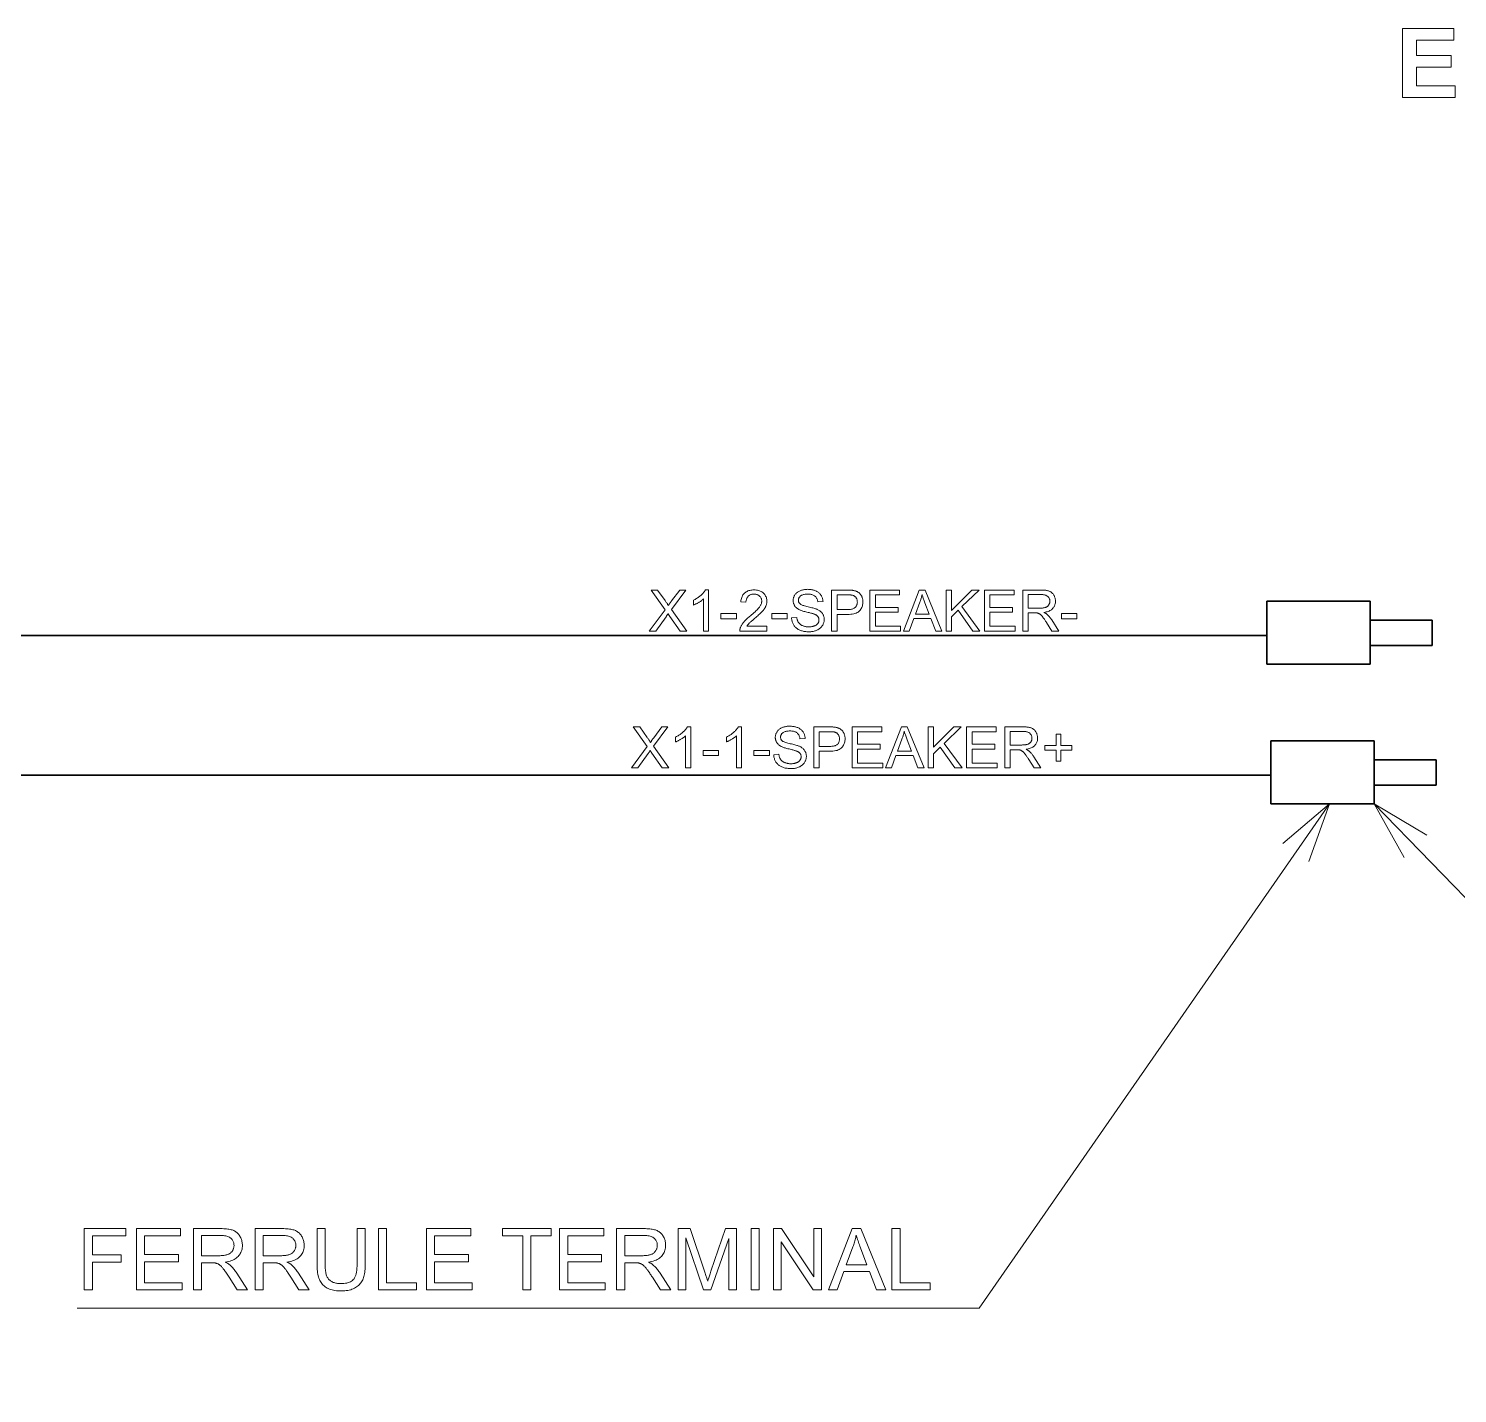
# Model space of a CAD drawing. Extents: x 23 to 417, y 3 to 294.
# Drawn here: x 252.12 to 298.76, y 132.16 to 176.7 of the extents above; entities that cross this region are included whole.
import ezdxf

# ---------------------------------------------------------------- set-up
doc = ezdxf.new("R2010")
doc.units = 0

msp = doc.modelspace()

# ---------------------------------------------------------------- linework, layer by layer
at = {"color": 7, "lineweight": 35, "ltscale": 0.084422}
for p, q in [((292.538, 158.014), (295.914, 158.014)), ((295.914, 155.962), (292.538, 155.962)), ((292.67, 153.455), (296.047, 153.455)), ((296.047, 151.403), (292.67, 151.403))]:
    msp.add_line(p, q, dxfattribs=at)
at = {"color": 7, "lineweight": 35, "ltscale": 0.051309}
for p, q in [((292.538, 158.014), (292.538, 155.962)), ((295.914, 155.962), (295.914, 158.014)), ((292.67, 153.455), (292.67, 151.403)), ((296.047, 151.403), (296.047, 153.455))]:
    msp.add_line(p, q, dxfattribs=at)
at = {"color": 7, "lineweight": 35, "ltscale": 0.050658}
for p, q in [((295.914, 157.401), (297.941, 157.401)), ((297.941, 156.575), (295.914, 156.575)), ((296.047, 152.842), (298.073, 152.842)), ((298.073, 152.016), (296.047, 152.016))]:
    msp.add_line(p, q, dxfattribs=at)
at = {"color": 7, "lineweight": 35, "ltscale": 0.020657}
for p, q in [((295.914, 157.401), (295.914, 156.575)), ((297.941, 156.575), (297.941, 157.401)), ((296.047, 152.842), (296.047, 152.016)), ((298.073, 152.016), (298.073, 152.842))]:
    msp.add_line(p, q, dxfattribs=at)
at = {"color": 7, "lineweight": 35}
for p, q in [((292.538, 156.899), (185.538, 156.899)), ((185.538, 152.34), (292.67, 152.34))]:
    msp.add_line(p, q, dxfattribs=at)
at = {"color": 7, "lineweight": 13}
msp.add_line((296.047, 151.403), (314.687, 132.164), dxfattribs=at)
for points in [[(296.972, 174.452), (296.972, 176.702), (298.641, 176.702), (298.641, 176.321), (297.427, 176.321), (297.427, 175.822), (298.556, 175.822), (298.556, 175.443), (297.427, 175.443), (297.427, 174.831), (298.684, 174.831), (298.684, 174.452)], [(272.381, 157.042), (272.898, 157.739), (272.442, 158.38), (272.652, 158.38), (272.895, 158.037), (272.91, 158.016), (272.924, 157.996), (272.937, 157.977), (272.949, 157.959), (272.96, 157.942), (272.97, 157.926), (272.98, 157.911), (272.988, 157.897), (272.996, 157.884), (273.003, 157.872), (273.012, 157.887), (273.022, 157.902), (273.031, 157.917), (273.041, 157.932), (273.052, 157.947), (273.063, 157.962), (273.074, 157.978), (273.085, 157.993), (273.097, 158.009), (273.109, 158.025), (273.378, 158.38), (273.571, 158.38), (273.101, 157.749), (273.607, 157.042), (273.388, 157.042), (273.051, 157.519), (273.046, 157.527), (273.04, 157.536), (273.034, 157.544), (273.028, 157.553), (273.023, 157.562), (273.017, 157.571), (273.011, 157.58), (273.005, 157.59), (272.999, 157.599), (272.993, 157.609), (272.984, 157.594), (272.976, 157.581), (272.968, 157.569), (272.961, 157.557), (272.955, 157.547), (272.948, 157.537), (272.943, 157.529), (272.938, 157.521), (272.933, 157.514), (272.929, 157.508), (272.593, 157.042)], [(274.315, 157.042), (274.151, 157.042), (274.151, 158.089), (274.139, 158.077), (274.126, 158.066), (274.112, 158.055), (274.098, 158.043), (274.083, 158.032), (274.067, 158.021), (274.05, 158.009), (274.033, 157.998), (274.014, 157.987), (273.996, 157.976), (273.976, 157.964), (273.958, 157.954), (273.94, 157.944), (273.922, 157.935), (273.904, 157.926), (273.887, 157.918), (273.87, 157.91), (273.854, 157.903), (273.838, 157.897), (273.823, 157.891), (273.823, 158.049), (273.85, 158.063), (273.876, 158.076), (273.902, 158.091), (273.927, 158.106), (273.952, 158.121), (273.975, 158.137), (273.999, 158.154), (274.021, 158.171), (274.043, 158.188), (274.064, 158.206), (274.084, 158.225), (274.102, 158.243), (274.12, 158.261), (274.136, 158.279), (274.152, 158.297), (274.166, 158.315), (274.178, 158.333), (274.19, 158.35), (274.2, 158.368), (274.21, 158.385), (274.315, 158.385)], [(276.222, 157.2), (276.222, 157.042), (275.338, 157.042), (275.337, 157.054), (275.338, 157.065), (275.339, 157.077), (275.34, 157.089), (275.342, 157.1), (275.344, 157.111), (275.346, 157.123), (275.349, 157.134), (275.353, 157.145), (275.357, 157.156), (275.364, 157.174), (275.372, 157.192), (275.381, 157.21), (275.39, 157.228), (275.401, 157.246), (275.412, 157.263), (275.424, 157.281), (275.437, 157.299), (275.451, 157.316), (275.465, 157.334), (275.48, 157.352), (275.497, 157.37), (275.516, 157.389), (275.535, 157.408), (275.556, 157.428), (275.578, 157.449), (275.602, 157.47), (275.626, 157.492), (275.652, 157.514), (275.68, 157.536), (275.722, 157.572), (275.761, 157.605), (275.798, 157.637), (275.832, 157.668), (275.863, 157.697), (275.891, 157.724), (275.916, 157.75), (275.938, 157.775), (275.958, 157.798), (275.975, 157.82), (275.989, 157.841), (276.002, 157.861), (276.014, 157.882), (276.024, 157.902), (276.032, 157.922), (276.039, 157.941), (276.044, 157.961), (276.048, 157.98), (276.051, 157.999), (276.051, 158.017), (276.051, 158.037), (276.049, 158.055), (276.045, 158.073), (276.04, 158.091), (276.034, 158.107), (276.026, 158.124), (276.017, 158.139), (276.007, 158.154), (275.995, 158.169), (275.982, 158.182), (275.967, 158.195), (275.952, 158.206), (275.936, 158.216), (275.919, 158.225), (275.901, 158.233), (275.882, 158.239), (275.863, 158.243), (275.843, 158.247), (275.821, 158.249), (275.799, 158.249), (275.776, 158.249), (275.754, 158.246), (275.733, 158.243), (275.712, 158.238), (275.693, 158.232), (275.674, 158.224), (275.657, 158.214), (275.64, 158.204), (275.624, 158.192), (275.61, 158.178), (275.596, 158.163), (275.584, 158.147), (275.573, 158.13), (275.564, 158.112), (275.556, 158.093), (275.549, 158.073), (275.544, 158.052), (275.541, 158.029), (275.538, 158.006), (275.538, 157.981), (275.369, 157.998), (275.373, 158.035), (275.379, 158.07), (275.388, 158.104), (275.398, 158.135), (275.41, 158.165), (275.424, 158.193), (275.44, 158.219), (275.458, 158.243), (275.478, 158.266), (275.499, 158.286), (275.523, 158.305), (275.548, 158.322), (275.574, 158.337), (275.602, 158.35), (275.632, 158.361), (275.663, 158.369), (275.696, 158.376), (275.73, 158.381), (275.766, 158.384), (275.803, 158.385), (275.841, 158.384), (275.877, 158.381), (275.911, 158.376), (275.944, 158.368), (275.976, 158.359), (276.005, 158.347), (276.033, 158.333), (276.06, 158.317), (276.085, 158.299), (276.108, 158.279), (276.129, 158.257), (276.148, 158.234), (276.165, 158.21), (276.18, 158.185), (276.192, 158.159), (276.202, 158.132), (276.21, 158.104), (276.216, 158.075), (276.219, 158.045), (276.22, 158.014), (276.22, 157.998), (276.219, 157.982), (276.217, 157.966), (276.215, 157.95), (276.212, 157.934), (276.208, 157.918), (276.204, 157.903), (276.199, 157.887), (276.194, 157.871), (276.187, 157.856), (276.18, 157.84), (276.172, 157.825), (276.164, 157.809), (276.154, 157.793), (276.144, 157.776), (276.132, 157.76), (276.12, 157.743), (276.107, 157.727), (276.093, 157.71), (276.078, 157.693), (276.062, 157.675), (276.044, 157.656), (276.023, 157.635), (276.001, 157.614), (275.977, 157.591), (275.951, 157.567), (275.922, 157.541), (275.892, 157.514), (275.859, 157.486), (275.825, 157.457), (275.797, 157.433), (275.77, 157.411), (275.746, 157.39), (275.724, 157.371), (275.704, 157.353), (275.686, 157.337), (275.67, 157.322), (275.656, 157.31), (275.645, 157.298), (275.635, 157.289), (275.627, 157.28), (275.619, 157.271), (275.611, 157.262), (275.604, 157.253), (275.597, 157.244), (275.59, 157.235), (275.584, 157.227), (275.577, 157.218), (275.571, 157.209), (275.566, 157.2)], [(277.027, 157.472), (277.194, 157.486), (277.197, 157.467), (277.2, 157.448), (277.204, 157.429), (277.209, 157.412), (277.214, 157.395), (277.22, 157.379), (277.226, 157.363), (277.233, 157.349), (277.241, 157.335), (277.249, 157.322), (277.258, 157.309), (277.269, 157.297), (277.28, 157.285), (277.292, 157.274), (277.305, 157.263), (277.319, 157.253), (277.333, 157.244), (277.349, 157.234), (277.366, 157.226), (277.384, 157.218), (277.402, 157.21), (277.421, 157.203), (277.441, 157.197), (277.461, 157.192), (277.481, 157.188), (277.502, 157.184), (277.523, 157.181), (277.545, 157.179), (277.567, 157.178), (277.589, 157.178), (277.609, 157.178), (277.629, 157.179), (277.648, 157.181), (277.666, 157.183), (277.685, 157.185), (277.702, 157.189), (277.719, 157.193), (277.736, 157.197), (277.752, 157.202), (277.768, 157.208), (277.783, 157.214), (277.798, 157.221), (277.811, 157.228), (277.824, 157.236), (277.836, 157.244), (277.847, 157.252), (277.857, 157.261), (277.867, 157.27), (277.876, 157.28), (277.884, 157.291), (277.891, 157.301), (277.897, 157.312), (277.903, 157.323), (277.908, 157.334), (277.912, 157.345), (277.915, 157.357), (277.918, 157.369), (277.92, 157.381), (277.921, 157.393), (277.921, 157.405), (277.921, 157.418), (277.92, 157.43), (277.918, 157.441), (277.916, 157.453), (277.912, 157.464), (277.908, 157.475), (277.904, 157.485), (277.898, 157.496), (277.892, 157.505), (277.885, 157.515), (277.877, 157.524), (277.868, 157.533), (277.859, 157.542), (277.848, 157.55), (277.837, 157.558), (277.824, 157.566), (277.811, 157.573), (277.796, 157.581), (277.781, 157.587), (277.764, 157.594), (277.752, 157.598), (277.738, 157.603), (277.72, 157.609), (277.701, 157.615), (277.678, 157.621), (277.653, 157.628), (277.625, 157.635), (277.595, 157.642), (277.562, 157.651), (277.526, 157.659), (277.49, 157.668), (277.457, 157.677), (277.426, 157.685), (277.396, 157.694), (277.37, 157.702), (277.345, 157.711), (277.322, 157.719), (277.302, 157.727), (277.284, 157.735), (277.268, 157.743), (277.249, 157.753), (277.232, 157.764), (277.215, 157.775), (277.199, 157.787), (277.184, 157.799), (277.171, 157.812), (277.158, 157.825), (277.146, 157.839), (277.135, 157.853), (277.125, 157.867), (277.116, 157.882), (277.108, 157.898), (277.101, 157.914), (277.095, 157.93), (277.09, 157.946), (277.086, 157.963), (277.082, 157.98), (277.08, 157.998), (277.079, 158.016), (277.078, 158.034), (277.079, 158.054), (277.08, 158.074), (277.083, 158.094), (277.087, 158.113), (277.092, 158.132), (277.099, 158.151), (277.106, 158.169), (277.115, 158.188), (277.125, 158.206), (277.136, 158.223), (277.148, 158.24), (277.161, 158.257), (277.175, 158.272), (277.19, 158.287), (277.206, 158.301), (277.224, 158.314), (277.242, 158.326), (277.262, 158.337), (277.282, 158.347), (277.304, 158.357), (277.326, 158.366), (277.349, 158.373), (277.372, 158.38), (277.396, 158.386), (277.42, 158.391), (277.445, 158.395), (277.47, 158.399), (277.496, 158.401), (277.522, 158.402), (277.549, 158.403), (277.578, 158.402), (277.607, 158.401), (277.635, 158.398), (277.662, 158.395), (277.689, 158.391), (277.715, 158.385), (277.74, 158.379), (277.765, 158.372), (277.788, 158.364), (277.811, 158.355), (277.834, 158.345), (277.855, 158.334), (277.875, 158.322), (277.894, 158.309), (277.912, 158.296), (277.929, 158.281), (277.945, 158.266), (277.96, 158.249), (277.974, 158.232), (277.986, 158.214), (277.998, 158.195), (278.008, 158.175), (278.018, 158.156), (278.026, 158.135), (278.033, 158.114), (278.039, 158.093), (278.044, 158.071), (278.048, 158.049), (278.05, 158.026), (278.052, 158.003), (277.882, 157.99), (277.879, 158.015), (277.874, 158.038), (277.868, 158.061), (277.861, 158.082), (277.852, 158.101), (277.842, 158.12), (277.831, 158.137), (277.819, 158.153), (277.805, 158.168), (277.79, 158.182), (277.773, 158.194), (277.755, 158.205), (277.735, 158.215), (277.714, 158.223), (277.692, 158.23), (277.668, 158.236), (277.642, 158.241), (277.615, 158.244), (277.586, 158.246), (277.556, 158.247), (277.525, 158.246), (277.496, 158.244), (277.468, 158.241), (277.442, 158.237), (277.418, 158.232), (277.395, 158.225), (277.374, 158.218), (277.355, 158.209), (277.338, 158.199), (277.322, 158.188), (277.308, 158.176), (277.296, 158.163), (277.285, 158.15), (277.275, 158.137), (277.267, 158.123), (277.261, 158.108), (277.255, 158.093), (277.252, 158.078), (277.25, 158.062), (277.249, 158.046), (277.249, 158.032), (277.251, 158.018), (277.253, 158.005), (277.257, 157.992), (277.262, 157.98), (277.268, 157.968), (277.274, 157.957), (277.282, 157.947), (277.291, 157.937), (277.301, 157.927), (277.313, 157.918), (277.328, 157.908), (277.346, 157.899), (277.368, 157.89), (277.393, 157.88), (277.421, 157.87), (277.453, 157.861), (277.488, 157.851), (277.526, 157.841), (277.568, 157.832), (277.61, 157.822), (277.649, 157.813), (277.685, 157.804), (277.719, 157.795), (277.75, 157.786), (277.778, 157.778), (277.804, 157.769), (277.826, 157.762), (277.847, 157.754), (277.864, 157.746), (277.887, 157.735), (277.908, 157.724), (277.929, 157.712), (277.948, 157.699), (277.965, 157.685), (277.982, 157.671), (277.998, 157.657), (278.012, 157.642), (278.025, 157.626), (278.036, 157.61), (278.047, 157.593), (278.056, 157.576), (278.065, 157.558), (278.072, 157.54), (278.078, 157.521), (278.083, 157.502), (278.087, 157.482), (278.09, 157.462), (278.092, 157.441), (278.092, 157.42), (278.092, 157.398), (278.09, 157.377), (278.087, 157.357), (278.082, 157.336), (278.077, 157.316), (278.07, 157.296), (278.062, 157.276), (278.053, 157.257), (278.043, 157.237), (278.031, 157.218), (278.018, 157.2), (278.004, 157.182), (277.989, 157.166), (277.974, 157.15), (277.956, 157.134), (277.938, 157.12), (277.919, 157.107), (277.899, 157.094), (277.878, 157.082), (277.855, 157.071), (277.832, 157.062), (277.808, 157.053), (277.784, 157.045), (277.759, 157.038), (277.734, 157.032), (277.707, 157.027), (277.681, 157.024), (277.654, 157.021), (277.626, 157.02), (277.597, 157.019), (277.562, 157.02), (277.527, 157.021), (277.494, 157.024), (277.462, 157.027), (277.431, 157.032), (277.401, 157.038), (277.372, 157.045), (277.345, 157.053), (277.318, 157.062), (277.293, 157.072), (277.269, 157.083), (277.246, 157.095), (277.224, 157.109), (277.203, 157.123), (277.184, 157.138), (277.165, 157.155), (277.147, 157.172), (277.131, 157.191), (277.115, 157.21), (277.1, 157.231), (277.087, 157.253), (277.075, 157.275), (277.065, 157.298), (277.055, 157.321), (277.047, 157.344), (277.041, 157.369), (277.035, 157.394), (277.031, 157.419), (277.028, 157.445)], [(278.334, 157.042), (278.334, 158.38), (278.839, 158.38), (278.865, 158.38), (278.889, 158.379), (278.913, 158.379), (278.935, 158.378), (278.956, 158.377), (278.976, 158.375), (278.994, 158.374), (279.012, 158.372), (279.028, 158.369), (279.042, 158.367), (279.062, 158.363), (279.08, 158.359), (279.099, 158.355), (279.116, 158.349), (279.133, 158.343), (279.149, 158.337), (279.165, 158.33), (279.18, 158.322), (279.194, 158.313), (279.207, 158.305), (279.22, 158.295), (279.233, 158.285), (279.245, 158.274), (279.257, 158.262), (279.268, 158.249), (279.278, 158.236), (279.288, 158.222), (279.297, 158.207), (279.306, 158.192), (279.315, 158.175), (279.322, 158.159), (279.329, 158.142), (279.335, 158.124), (279.341, 158.106), (279.345, 158.088), (279.349, 158.07), (279.352, 158.051), (279.354, 158.032), (279.355, 158.013), (279.355, 157.993), (279.354, 157.959), (279.351, 157.927), (279.346, 157.895), (279.338, 157.865), (279.328, 157.835), (279.316, 157.807), (279.302, 157.78), (279.286, 157.753), (279.267, 157.728), (279.247, 157.704), (279.223, 157.682), (279.196, 157.661), (279.166, 157.644), (279.132, 157.628), (279.094, 157.615), (279.053, 157.605), (279.009, 157.596), (278.961, 157.591), (278.909, 157.587), (278.854, 157.586), (278.511, 157.586), (278.511, 157.042)], [(278.511, 157.744), (278.857, 157.744), (278.89, 157.744), (278.922, 157.746), (278.951, 157.749), (278.978, 157.754), (279.004, 157.76), (279.027, 157.767), (279.048, 157.775), (279.068, 157.785), (279.085, 157.795), (279.101, 157.808), (279.114, 157.821), (279.127, 157.835), (279.137, 157.851), (279.147, 157.867), (279.155, 157.884), (279.161, 157.903), (279.166, 157.923), (279.17, 157.943), (279.172, 157.965), (279.173, 157.987), (279.172, 158.004), (279.171, 158.02), (279.169, 158.036), (279.166, 158.051), (279.162, 158.065), (279.157, 158.079), (279.152, 158.093), (279.146, 158.106), (279.138, 158.119), (279.13, 158.131), (279.122, 158.143), (279.112, 158.153), (279.102, 158.163), (279.092, 158.172), (279.081, 158.181), (279.07, 158.188), (279.058, 158.195), (279.045, 158.201), (279.032, 158.206), (279.018, 158.21), (279.009, 158.212), (278.998, 158.214), (278.985, 158.216), (278.971, 158.218), (278.955, 158.219), (278.938, 158.22), (278.919, 158.221), (278.898, 158.221), (278.877, 158.222), (278.853, 158.222), (278.511, 158.222)], [(279.584, 157.042), (279.584, 158.38), (280.552, 158.38), (280.552, 158.222), (279.761, 158.222), (279.761, 157.812), (280.502, 157.812), (280.502, 157.655), (279.761, 157.655), (279.761, 157.2), (280.583, 157.2), (280.583, 157.042)], [(280.681, 157.042), (281.194, 158.38), (281.385, 158.38), (281.933, 157.042), (281.731, 157.042), (281.575, 157.447), (281.015, 157.447), (280.869, 157.042)], [(281.067, 157.591), (281.52, 157.591), (281.381, 157.962), (281.368, 157.995), (281.356, 158.027), (281.345, 158.058), (281.335, 158.087), (281.325, 158.116), (281.316, 158.143), (281.307, 158.169), (281.299, 158.193), (281.292, 158.217), (281.286, 158.239), (281.28, 158.214), (281.275, 158.188), (281.268, 158.162), (281.262, 158.137), (281.255, 158.111), (281.247, 158.085), (281.24, 158.06), (281.231, 158.035), (281.223, 158.009), (281.214, 157.984)], [(282.067, 157.042), (282.067, 158.38), (282.244, 158.38), (282.244, 157.716), (282.908, 158.38), (283.148, 158.38), (282.587, 157.838), (283.173, 157.042), (282.939, 157.042), (282.463, 157.719), (282.244, 157.505), (282.244, 157.042)], [(283.325, 157.042), (283.325, 158.38), (284.292, 158.38), (284.292, 158.222), (283.502, 158.222), (283.502, 157.812), (284.242, 157.812), (284.242, 157.655), (283.502, 157.655), (283.502, 157.2), (284.323, 157.2), (284.323, 157.042)], [(284.57, 157.042), (284.57, 158.38), (285.164, 158.38), (285.199, 158.379), (285.232, 158.378), (285.263, 158.377), (285.293, 158.374), (285.321, 158.371), (285.347, 158.367), (285.372, 158.362), (285.395, 158.357), (285.416, 158.351), (285.436, 158.344), (285.454, 158.336), (285.471, 158.327), (285.488, 158.317), (285.504, 158.306), (285.519, 158.294), (285.534, 158.281), (285.548, 158.266), (285.561, 158.251), (285.573, 158.234), (285.584, 158.216), (285.595, 158.198), (285.604, 158.179), (285.613, 158.16), (285.62, 158.14), (285.626, 158.12), (285.631, 158.1), (285.635, 158.079), (285.638, 158.058), (285.639, 158.037), (285.64, 158.015), (285.639, 157.987), (285.636, 157.96), (285.632, 157.933), (285.625, 157.908), (285.617, 157.884), (285.607, 157.86), (285.595, 157.837), (285.581, 157.816), (285.565, 157.795), (285.548, 157.775), (285.528, 157.756), (285.507, 157.738), (285.484, 157.723), (285.458, 157.708), (285.431, 157.695), (285.401, 157.683), (285.37, 157.673), (285.336, 157.664), (285.301, 157.657), (285.263, 157.651), (285.277, 157.644), (285.29, 157.637), (285.302, 157.63), (285.314, 157.624), (285.325, 157.617), (285.335, 157.61), (285.345, 157.604), (285.354, 157.597), (285.362, 157.591), (285.37, 157.584), (285.385, 157.569), (285.401, 157.554), (285.416, 157.538), (285.431, 157.521), (285.445, 157.504), (285.46, 157.486), (285.474, 157.467), (285.489, 157.447), (285.503, 157.427), (285.517, 157.406), (285.75, 157.042), (285.527, 157.042), (285.35, 157.32), (285.335, 157.344), (285.32, 157.366), (285.306, 157.387), (285.292, 157.408), (285.279, 157.427), (285.267, 157.444), (285.255, 157.461), (285.243, 157.477), (285.232, 157.491), (285.222, 157.505), (285.212, 157.517), (285.202, 157.529), (285.193, 157.539), (285.184, 157.55), (285.174, 157.559), (285.166, 157.567), (285.157, 157.575), (285.148, 157.582), (285.14, 157.589), (285.132, 157.594), (285.124, 157.599), (285.116, 157.604), (285.108, 157.608), (285.1, 157.612), (285.092, 157.616), (285.084, 157.619), (285.076, 157.622), (285.068, 157.625), (285.06, 157.627), (285.051, 157.63), (285.045, 157.631), (285.038, 157.632), (285.03, 157.633), (285.021, 157.634), (285.012, 157.634), (285.001, 157.635), (284.99, 157.635), (284.979, 157.636), (284.966, 157.636), (284.953, 157.636), (284.747, 157.636), (284.747, 157.042)], [(284.747, 157.789), (285.128, 157.789), (285.152, 157.79), (285.174, 157.79), (285.196, 157.792), (285.217, 157.793), (285.236, 157.796), (285.255, 157.798), (285.272, 157.802), (285.288, 157.805), (285.304, 157.81), (285.318, 157.814), (285.331, 157.82), (285.344, 157.826), (285.356, 157.832), (285.367, 157.839), (285.378, 157.847), (285.388, 157.855), (285.398, 157.864), (285.406, 157.874), (285.414, 157.884), (285.422, 157.895), (285.429, 157.906), (285.435, 157.917), (285.44, 157.929), (285.445, 157.94), (285.449, 157.952), (285.452, 157.964), (285.454, 157.977), (285.456, 157.989), (285.457, 158.002), (285.458, 158.015), (285.457, 158.033), (285.455, 158.051), (285.451, 158.069), (285.447, 158.085), (285.44, 158.101), (285.433, 158.117), (285.424, 158.131), (285.413, 158.145), (285.402, 158.158), (285.389, 158.171), (285.374, 158.182), (285.358, 158.193), (285.34, 158.202), (285.321, 158.21), (285.3, 158.217), (285.277, 158.222), (285.253, 158.226), (285.227, 158.23), (285.2, 158.231), (285.171, 158.232), (284.747, 158.232)], [(274.718, 157.443), (274.718, 157.609), (275.223, 157.609), (275.223, 157.443)], [(276.38, 157.443), (276.38, 157.609), (276.885, 157.609), (276.885, 157.443)], [(285.833, 157.443), (285.833, 157.609), (286.337, 157.609), (286.337, 157.443)], [(276.444, 153.006), (276.611, 153.02), (276.613, 153.001), (276.617, 152.982), (276.621, 152.963), (276.625, 152.946), (276.631, 152.929), (276.636, 152.913), (276.643, 152.897), (276.65, 152.883), (276.658, 152.869), (276.666, 152.856), (276.675, 152.843), (276.685, 152.831), (276.696, 152.819), (276.708, 152.808), (276.721, 152.797), (276.735, 152.787), (276.75, 152.778), (276.766, 152.768), (276.783, 152.76), (276.801, 152.752), (276.819, 152.744), (276.838, 152.737), (276.857, 152.731), (276.877, 152.726), (276.898, 152.722), (276.918, 152.718), (276.94, 152.715), (276.961, 152.713), (276.983, 152.712), (277.006, 152.712), (277.026, 152.712), (277.046, 152.713), (277.065, 152.715), (277.083, 152.717), (277.101, 152.719), (277.119, 152.723), (277.136, 152.727), (277.153, 152.731), (277.169, 152.736), (277.185, 152.742), (277.2, 152.748), (277.214, 152.755), (277.228, 152.762), (277.241, 152.77), (277.253, 152.778), (277.264, 152.786), (277.274, 152.795), (277.284, 152.804), (277.292, 152.814), (277.3, 152.825), (277.308, 152.835), (277.314, 152.846), (277.32, 152.857), (277.325, 152.868), (277.329, 152.879), (277.332, 152.891), (277.335, 152.903), (277.337, 152.915), (277.338, 152.927), (277.338, 152.939), (277.338, 152.952), (277.337, 152.964), (277.335, 152.975), (277.332, 152.987), (277.329, 152.998), (277.325, 153.009), (277.32, 153.019), (277.315, 153.03), (277.309, 153.04), (277.302, 153.049), (277.294, 153.058), (277.285, 153.067), (277.276, 153.076), (277.265, 153.084), (277.253, 153.092), (277.241, 153.1), (277.227, 153.107), (277.213, 153.115), (277.198, 153.121), (277.181, 153.128), (277.169, 153.132), (277.154, 153.137), (277.137, 153.143), (277.117, 153.149), (277.095, 153.155), (277.07, 153.162), (277.042, 153.169), (277.012, 153.177), (276.979, 153.185), (276.943, 153.193), (276.907, 153.202), (276.874, 153.211), (276.842, 153.219), (276.813, 153.228), (276.786, 153.236), (276.762, 153.245), (276.739, 153.253), (276.719, 153.261), (276.701, 153.269), (276.685, 153.277), (276.666, 153.287), (276.648, 153.298), (276.632, 153.309), (276.616, 153.321), (276.601, 153.333), (276.587, 153.346), (276.575, 153.359), (276.563, 153.373), (276.552, 153.387), (276.542, 153.401), (276.533, 153.416), (276.525, 153.432), (276.518, 153.448), (276.512, 153.464), (276.507, 153.48), (276.502, 153.497), (276.499, 153.514), (276.497, 153.532), (276.495, 153.55), (276.495, 153.568), (276.495, 153.588), (276.497, 153.608), (276.5, 153.628), (276.504, 153.647), (276.509, 153.666), (276.516, 153.685), (276.523, 153.703), (276.532, 153.722), (276.541, 153.74), (276.552, 153.757), (276.564, 153.775), (276.578, 153.791), (276.592, 153.806), (276.607, 153.821), (276.623, 153.835), (276.64, 153.848), (276.659, 153.86), (276.678, 153.871), (276.699, 153.881), (276.72, 153.891), (276.743, 153.9), (276.766, 153.907), (276.789, 153.914), (276.813, 153.92), (276.837, 153.925), (276.862, 153.929), (276.887, 153.933), (276.913, 153.935), (276.939, 153.936), (276.966, 153.937), (276.995, 153.936), (277.024, 153.935), (277.052, 153.932), (277.079, 153.929), (277.106, 153.925), (277.132, 153.919), (277.157, 153.913), (277.181, 153.906), (277.205, 153.898), (277.228, 153.889), (277.25, 153.879), (277.272, 153.868), (277.292, 153.856), (277.311, 153.843), (277.329, 153.83), (277.346, 153.815), (277.362, 153.8), (277.376, 153.783), (277.39, 153.766), (277.403, 153.748), (277.415, 153.729), (277.425, 153.71), (277.435, 153.69), (277.443, 153.669), (277.45, 153.648), (277.456, 153.627), (277.461, 153.605), (277.465, 153.583), (277.467, 153.56), (277.469, 153.537), (277.299, 153.524), (277.296, 153.549), (277.291, 153.572), (277.285, 153.595), (277.278, 153.616), (277.269, 153.635), (277.259, 153.654), (277.248, 153.671), (277.235, 153.687), (277.221, 153.702), (277.206, 153.716), (277.19, 153.728), (277.172, 153.739), (277.152, 153.749), (277.131, 153.757), (277.109, 153.764), (277.085, 153.77), (277.059, 153.775), (277.032, 153.778), (277.003, 153.78), (276.973, 153.781), (276.942, 153.78), (276.912, 153.778), (276.885, 153.775), (276.859, 153.771), (276.834, 153.766), (276.812, 153.759), (276.791, 153.752), (276.772, 153.743), (276.755, 153.733), (276.739, 153.722), (276.725, 153.71), (276.713, 153.697), (276.702, 153.684), (276.692, 153.671), (276.684, 153.657), (276.677, 153.642), (276.672, 153.627), (276.669, 153.612), (276.666, 153.596), (276.666, 153.58), (276.666, 153.566), (276.668, 153.552), (276.67, 153.539), (276.674, 153.526), (276.679, 153.514), (276.684, 153.502), (276.691, 153.491), (276.699, 153.481), (276.708, 153.471), (276.718, 153.461), (276.729, 153.452), (276.745, 153.442), (276.763, 153.433), (276.785, 153.424), (276.81, 153.414), (276.838, 153.404), (276.87, 153.395), (276.905, 153.385), (276.943, 153.376), (276.985, 153.366), (277.026, 153.356), (277.065, 153.347), (277.102, 153.338), (277.136, 153.329), (277.167, 153.32), (277.195, 153.312), (277.22, 153.303), (277.243, 153.296), (277.263, 153.288), (277.281, 153.28), (277.303, 153.269), (277.325, 153.258), (277.345, 153.246), (277.364, 153.233), (277.382, 153.219), (277.399, 153.205), (277.414, 153.191), (277.429, 153.176), (277.441, 153.16), (277.453, 153.144), (277.464, 153.127), (277.473, 153.11), (277.482, 153.092), (277.489, 153.074), (277.495, 153.055), (277.5, 153.036), (277.504, 153.016), (277.507, 152.996), (277.508, 152.975), (277.509, 152.954), (277.508, 152.932), (277.506, 152.911), (277.503, 152.891), (277.499, 152.87), (277.494, 152.85), (277.487, 152.83), (277.479, 152.81), (277.47, 152.791), (277.459, 152.771), (277.448, 152.752), (277.435, 152.734), (277.421, 152.716), (277.406, 152.7), (277.39, 152.684), (277.373, 152.668), (277.355, 152.654), (277.336, 152.641), (277.316, 152.628), (277.294, 152.616), (277.272, 152.606), (277.249, 152.596), (277.225, 152.587), (277.201, 152.579), (277.176, 152.572), (277.15, 152.566), (277.124, 152.561), (277.098, 152.558), (277.07, 152.555), (277.043, 152.554), (277.014, 152.553), (276.978, 152.554), (276.944, 152.555), (276.911, 152.558), (276.878, 152.562), (276.847, 152.566), (276.817, 152.572), (276.789, 152.579), (276.761, 152.587), (276.735, 152.596), (276.71, 152.606), (276.686, 152.617), (276.663, 152.629), (276.641, 152.643), (276.62, 152.657), (276.6, 152.672), (276.582, 152.689), (276.564, 152.706), (276.547, 152.725), (276.532, 152.745), (276.517, 152.765), (276.504, 152.787), (276.492, 152.809), (276.481, 152.832), (276.472, 152.855), (276.464, 152.879), (276.457, 152.903), (276.452, 152.928), (276.448, 152.953), (276.445, 152.979)], [(271.797, 152.576), (272.315, 153.273), (271.858, 153.914), (272.069, 153.914), (272.312, 153.571), (272.327, 153.55), (272.341, 153.53), (272.354, 153.511), (272.366, 153.493), (272.377, 153.476), (272.387, 153.46), (272.397, 153.445), (272.405, 153.431), (272.413, 153.418), (272.42, 153.406), (272.429, 153.421), (272.438, 153.436), (272.448, 153.451), (272.458, 153.466), (272.469, 153.481), (272.479, 153.496), (272.49, 153.512), (272.502, 153.527), (272.514, 153.543), (272.526, 153.559), (272.795, 153.914), (272.987, 153.914), (272.517, 153.283), (273.024, 152.576), (272.805, 152.576), (272.468, 153.053), (272.462, 153.061), (272.457, 153.07), (272.451, 153.078), (272.445, 153.087), (272.439, 153.096), (272.434, 153.105), (272.428, 153.114), (272.422, 153.124), (272.416, 153.133), (272.41, 153.143), (272.401, 153.128), (272.393, 153.115), (272.385, 153.103), (272.378, 153.092), (272.371, 153.081), (272.365, 153.071), (272.36, 153.063), (272.355, 153.055), (272.35, 153.048), (272.346, 153.042), (272.01, 152.576)], [(273.732, 152.576), (273.568, 152.576), (273.568, 153.623), (273.556, 153.611), (273.543, 153.6), (273.529, 153.589), (273.515, 153.577), (273.499, 153.566), (273.483, 153.555), (273.467, 153.543), (273.449, 153.532), (273.431, 153.521), (273.412, 153.51), (273.393, 153.498), (273.375, 153.488), (273.356, 153.478), (273.338, 153.469), (273.321, 153.46), (273.304, 153.452), (273.287, 153.444), (273.271, 153.437), (273.255, 153.431), (273.239, 153.425), (273.239, 153.583), (273.267, 153.597), (273.293, 153.61), (273.319, 153.625), (273.344, 153.64), (273.368, 153.655), (273.392, 153.671), (273.415, 153.688), (273.438, 153.705), (273.459, 153.722), (273.48, 153.74), (273.5, 153.759), (273.519, 153.777), (273.537, 153.795), (273.553, 153.813), (273.568, 153.831), (273.582, 153.849), (273.595, 153.867), (273.607, 153.884), (273.617, 153.902), (273.626, 153.919), (273.732, 153.919)], [(275.394, 152.576), (275.23, 152.576), (275.23, 153.623), (275.218, 153.611), (275.205, 153.6), (275.191, 153.589), (275.177, 153.577), (275.161, 153.566), (275.145, 153.555), (275.129, 153.543), (275.111, 153.532), (275.093, 153.521), (275.074, 153.51), (275.055, 153.498), (275.037, 153.488), (275.018, 153.478), (275, 153.469), (274.983, 153.46), (274.966, 153.452), (274.949, 153.444), (274.933, 153.437), (274.917, 153.431), (274.901, 153.425), (274.901, 153.583), (274.929, 153.597), (274.955, 153.61), (274.981, 153.625), (275.006, 153.64), (275.031, 153.655), (275.054, 153.671), (275.077, 153.688), (275.1, 153.705), (275.121, 153.722), (275.142, 153.74), (275.162, 153.759), (275.181, 153.777), (275.199, 153.795), (275.215, 153.813), (275.23, 153.831), (275.244, 153.849), (275.257, 153.867), (275.269, 153.884), (275.279, 153.902), (275.288, 153.919), (275.394, 153.919)], [(277.751, 152.576), (277.751, 153.914), (278.255, 153.914), (278.281, 153.914), (278.306, 153.913), (278.33, 153.913), (278.352, 153.912), (278.373, 153.911), (278.393, 153.909), (278.411, 153.908), (278.428, 153.906), (278.444, 153.904), (278.459, 153.901), (278.478, 153.897), (278.497, 153.893), (278.515, 153.889), (278.533, 153.883), (278.55, 153.877), (278.566, 153.871), (278.581, 153.864), (278.596, 153.856), (278.611, 153.847), (278.624, 153.839), (278.637, 153.829), (278.65, 153.819), (278.662, 153.808), (278.673, 153.796), (278.684, 153.783), (278.695, 153.77), (278.705, 153.756), (278.714, 153.741), (278.723, 153.726), (278.731, 153.709), (278.739, 153.693), (278.746, 153.676), (278.752, 153.658), (278.757, 153.64), (278.762, 153.622), (278.766, 153.604), (278.768, 153.585), (278.77, 153.566), (278.772, 153.547), (278.772, 153.527), (278.771, 153.493), (278.768, 153.461), (278.762, 153.429), (278.755, 153.399), (278.745, 153.369), (278.733, 153.341), (278.719, 153.314), (278.703, 153.287), (278.684, 153.262), (278.663, 153.238), (278.64, 153.216), (278.613, 153.195), (278.583, 153.178), (278.549, 153.162), (278.511, 153.149), (278.47, 153.139), (278.426, 153.13), (278.378, 153.125), (278.326, 153.121), (278.271, 153.12), (277.928, 153.12), (277.928, 152.576)], [(277.928, 153.278), (278.274, 153.278), (278.307, 153.278), (278.338, 153.28), (278.368, 153.283), (278.395, 153.288), (278.42, 153.294), (278.444, 153.301), (278.465, 153.309), (278.485, 153.319), (278.502, 153.329), (278.517, 153.342), (278.531, 153.355), (278.543, 153.369), (278.554, 153.385), (278.564, 153.401), (278.572, 153.418), (278.578, 153.437), (278.583, 153.457), (278.587, 153.477), (278.589, 153.499), (278.59, 153.521), (278.589, 153.538), (278.588, 153.554), (278.586, 153.57), (278.583, 153.585), (278.579, 153.599), (278.574, 153.613), (278.569, 153.627), (278.562, 153.64), (278.555, 153.653), (278.547, 153.665), (278.538, 153.677), (278.529, 153.687), (278.519, 153.697), (278.509, 153.706), (278.498, 153.715), (278.486, 153.722), (278.474, 153.729), (278.462, 153.735), (278.449, 153.74), (278.435, 153.744), (278.426, 153.746), (278.414, 153.748), (278.402, 153.75), (278.387, 153.752), (278.372, 153.753), (278.354, 153.754), (278.336, 153.755), (278.315, 153.755), (278.293, 153.756), (278.27, 153.756), (277.928, 153.756)], [(279.001, 152.576), (279.001, 153.914), (279.969, 153.914), (279.969, 153.756), (279.178, 153.756), (279.178, 153.346), (279.918, 153.346), (279.918, 153.189), (279.178, 153.189), (279.178, 152.734), (280, 152.734), (280, 152.576)], [(280.097, 152.576), (280.611, 153.914), (280.802, 153.914), (281.349, 152.576), (281.148, 152.576), (280.992, 152.981), (280.432, 152.981), (280.285, 152.576)], [(280.483, 153.125), (280.937, 153.125), (280.797, 153.496), (280.785, 153.529), (280.773, 153.561), (280.762, 153.592), (280.751, 153.621), (280.742, 153.65), (280.732, 153.677), (280.724, 153.703), (280.716, 153.727), (280.709, 153.751), (280.702, 153.773), (280.697, 153.748), (280.691, 153.722), (280.685, 153.696), (280.679, 153.671), (280.672, 153.645), (280.664, 153.62), (280.656, 153.594), (280.648, 153.569), (280.639, 153.543), (280.63, 153.518)], [(281.484, 152.576), (281.484, 153.914), (281.661, 153.914), (281.661, 153.25), (282.325, 153.914), (282.565, 153.914), (282.004, 153.372), (282.59, 152.576), (282.356, 152.576), (281.88, 153.253), (281.661, 153.039), (281.661, 152.576)], [(282.741, 152.576), (282.741, 153.914), (283.709, 153.914), (283.709, 153.756), (282.918, 153.756), (282.918, 153.346), (283.659, 153.346), (283.659, 153.189), (282.918, 153.189), (282.918, 152.734), (283.74, 152.734), (283.74, 152.576)], [(283.987, 152.576), (283.987, 153.914), (284.58, 153.914), (284.615, 153.913), (284.649, 153.912), (284.68, 153.911), (284.71, 153.908), (284.738, 153.905), (284.764, 153.901), (284.789, 153.896), (284.812, 153.891), (284.833, 153.885), (284.852, 153.878), (284.871, 153.87), (284.888, 153.861), (284.905, 153.851), (284.921, 153.84), (284.936, 153.828), (284.951, 153.815), (284.964, 153.8), (284.977, 153.785), (284.99, 153.768), (285.001, 153.75), (285.012, 153.732), (285.021, 153.713), (285.03, 153.694), (285.037, 153.674), (285.043, 153.654), (285.048, 153.634), (285.052, 153.613), (285.055, 153.592), (285.056, 153.571), (285.057, 153.549), (285.056, 153.521), (285.053, 153.494), (285.049, 153.467), (285.042, 153.442), (285.034, 153.418), (285.024, 153.394), (285.012, 153.371), (284.998, 153.35), (284.982, 153.329), (284.965, 153.309), (284.945, 153.29), (284.924, 153.273), (284.9, 153.257), (284.875, 153.242), (284.847, 153.229), (284.818, 153.217), (284.786, 153.207), (284.753, 153.198), (284.717, 153.191), (284.68, 153.185), (284.694, 153.178), (284.707, 153.171), (284.719, 153.164), (284.731, 153.158), (284.742, 153.151), (284.752, 153.144), (284.762, 153.138), (284.771, 153.131), (284.779, 153.125), (284.787, 153.118), (284.802, 153.103), (284.817, 153.088), (284.832, 153.072), (284.847, 153.055), (284.862, 153.038), (284.877, 153.02), (284.891, 153.001), (284.906, 152.981), (284.92, 152.961), (284.934, 152.94), (285.166, 152.576), (284.944, 152.576), (284.767, 152.854), (284.751, 152.878), (284.737, 152.9), (284.723, 152.921), (284.709, 152.942), (284.696, 152.961), (284.683, 152.978), (284.671, 152.995), (284.66, 153.011), (284.649, 153.025), (284.639, 153.039), (284.629, 153.051), (284.619, 153.063), (284.61, 153.073), (284.6, 153.084), (284.591, 153.093), (284.582, 153.101), (284.574, 153.109), (284.565, 153.116), (284.557, 153.123), (284.549, 153.128), (284.541, 153.133), (284.533, 153.138), (284.525, 153.142), (284.517, 153.146), (284.509, 153.15), (284.501, 153.153), (284.493, 153.156), (284.485, 153.159), (284.476, 153.161), (284.468, 153.164), (284.462, 153.165), (284.455, 153.166), (284.447, 153.167), (284.438, 153.168), (284.428, 153.168), (284.418, 153.169), (284.407, 153.169), (284.395, 153.17), (284.383, 153.17), (284.37, 153.17), (284.164, 153.17), (284.164, 152.576)], [(284.164, 153.323), (284.545, 153.323), (284.569, 153.324), (284.591, 153.324), (284.613, 153.326), (284.633, 153.327), (284.653, 153.33), (284.671, 153.332), (284.689, 153.336), (284.705, 153.339), (284.72, 153.344), (284.735, 153.348), (284.748, 153.354), (284.761, 153.36), (284.773, 153.366), (284.784, 153.373), (284.795, 153.381), (284.805, 153.389), (284.814, 153.398), (284.823, 153.408), (284.831, 153.418), (284.839, 153.429), (284.845, 153.44), (284.852, 153.451), (284.857, 153.463), (284.861, 153.474), (284.865, 153.486), (284.869, 153.498), (284.871, 153.511), (284.873, 153.523), (284.874, 153.536), (284.874, 153.549), (284.874, 153.567), (284.872, 153.585), (284.868, 153.603), (284.863, 153.619), (284.857, 153.635), (284.849, 153.651), (284.841, 153.665), (284.83, 153.679), (284.818, 153.692), (284.805, 153.705), (284.791, 153.716), (284.775, 153.727), (284.757, 153.736), (284.737, 153.744), (284.717, 153.751), (284.694, 153.756), (284.67, 153.76), (284.644, 153.764), (284.617, 153.765), (284.588, 153.766), (284.164, 153.766)], [(285.658, 152.792), (285.658, 153.159), (285.294, 153.159), (285.294, 153.312), (285.658, 153.312), (285.658, 153.677), (285.813, 153.677), (285.813, 153.312), (286.178, 153.312), (286.178, 153.159), (285.813, 153.159), (285.813, 152.792)], [(274.135, 152.977), (274.135, 153.143), (274.639, 153.143), (274.639, 152.977)], [(275.797, 152.977), (275.797, 153.143), (276.301, 153.143), (276.301, 152.977)], [(253.938, 135.541), (253.938, 137.541), (255.288, 137.541), (255.288, 137.305), (254.203, 137.305), (254.203, 136.685), (255.142, 136.685), (255.142, 136.449), (254.203, 136.449), (254.203, 135.541)], [(255.637, 135.541), (255.637, 137.541), (257.083, 137.541), (257.083, 137.305), (255.901, 137.305), (255.901, 136.692), (257.008, 136.692), (257.008, 136.457), (255.901, 136.457), (255.901, 135.777), (257.129, 135.777), (257.129, 135.541)], [(257.499, 135.541), (257.499, 137.541), (258.386, 137.541), (258.438, 137.54), (258.488, 137.539), (258.535, 137.536), (258.579, 137.532), (258.621, 137.527), (258.66, 137.521), (258.697, 137.514), (258.732, 137.506), (258.763, 137.497), (258.792, 137.487), (258.82, 137.475), (258.846, 137.462), (258.871, 137.447), (258.895, 137.43), (258.917, 137.412), (258.939, 137.392), (258.96, 137.371), (258.979, 137.348), (258.997, 137.323), (259.015, 137.296), (259.03, 137.269), (259.045, 137.241), (259.057, 137.212), (259.068, 137.183), (259.077, 137.153), (259.085, 137.122), (259.09, 137.091), (259.095, 137.06), (259.097, 137.028), (259.098, 136.995), (259.097, 136.953), (259.092, 136.913), (259.086, 136.873), (259.076, 136.835), (259.063, 136.799), (259.048, 136.764), (259.03, 136.73), (259.01, 136.697), (258.986, 136.666), (258.96, 136.636), (258.931, 136.608), (258.899, 136.582), (258.864, 136.558), (258.826, 136.536), (258.785, 136.517), (258.741, 136.499), (258.694, 136.484), (258.644, 136.471), (258.591, 136.46), (258.534, 136.451), (258.555, 136.441), (258.574, 136.43), (258.593, 136.42), (258.61, 136.41), (258.627, 136.4), (258.642, 136.391), (258.657, 136.381), (258.67, 136.371), (258.683, 136.361), (258.694, 136.351), (258.717, 136.329), (258.74, 136.306), (258.763, 136.282), (258.785, 136.257), (258.807, 136.231), (258.829, 136.204), (258.85, 136.176), (258.872, 136.147), (258.893, 136.116), (258.914, 136.085), (259.262, 135.541), (258.929, 135.541), (258.664, 135.957), (258.641, 135.992), (258.619, 136.025), (258.598, 136.057), (258.578, 136.087), (258.558, 136.116), (258.54, 136.142), (258.522, 136.167), (258.505, 136.191), (258.488, 136.212), (258.473, 136.232), (258.458, 136.251), (258.444, 136.268), (258.429, 136.285), (258.416, 136.3), (258.402, 136.314), (258.389, 136.326), (258.376, 136.338), (258.363, 136.348), (258.351, 136.358), (258.339, 136.366), (258.327, 136.373), (258.315, 136.38), (258.303, 136.387), (258.291, 136.393), (258.279, 136.398), (258.267, 136.404), (258.255, 136.408), (258.242, 136.412), (258.23, 136.416), (258.218, 136.419), (258.208, 136.421), (258.198, 136.423), (258.186, 136.424), (258.173, 136.425), (258.159, 136.426), (258.143, 136.427), (258.127, 136.428), (258.109, 136.428), (258.091, 136.429), (258.071, 136.429), (257.764, 136.429), (257.764, 135.541)], [(257.764, 136.658), (258.333, 136.658), (258.368, 136.658), (258.402, 136.66), (258.434, 136.661), (258.465, 136.664), (258.494, 136.667), (258.522, 136.672), (258.548, 136.676), (258.572, 136.682), (258.595, 136.688), (258.616, 136.696), (258.636, 136.703), (258.655, 136.712), (258.673, 136.722), (258.69, 136.733), (258.706, 136.744), (258.721, 136.757), (258.736, 136.77), (258.749, 136.784), (258.761, 136.8), (258.772, 136.816), (258.782, 136.832), (258.791, 136.849), (258.799, 136.866), (258.806, 136.884), (258.812, 136.902), (258.817, 136.92), (258.82, 136.938), (258.823, 136.957), (258.825, 136.976), (258.825, 136.995), (258.824, 137.023), (258.821, 137.05), (258.816, 137.076), (258.809, 137.1), (258.799, 137.124), (258.788, 137.147), (258.775, 137.169), (258.759, 137.19), (258.742, 137.209), (258.722, 137.228), (258.7, 137.246), (258.676, 137.261), (258.65, 137.275), (258.621, 137.287), (258.589, 137.297), (258.555, 137.305), (258.519, 137.311), (258.481, 137.316), (258.44, 137.319), (258.397, 137.32), (257.764, 137.32)], [(259.517, 135.541), (259.517, 137.541), (260.404, 137.541), (260.456, 137.54), (260.505, 137.539), (260.552, 137.536), (260.597, 137.532), (260.639, 137.527), (260.678, 137.521), (260.715, 137.514), (260.749, 137.506), (260.781, 137.497), (260.81, 137.487), (260.837, 137.475), (260.863, 137.462), (260.889, 137.447), (260.912, 137.43), (260.935, 137.412), (260.957, 137.392), (260.977, 137.371), (260.997, 137.348), (261.015, 137.323), (261.032, 137.296), (261.048, 137.269), (261.062, 137.241), (261.075, 137.212), (261.086, 137.183), (261.095, 137.153), (261.102, 137.122), (261.108, 137.091), (261.112, 137.06), (261.115, 137.028), (261.116, 136.995), (261.114, 136.953), (261.11, 136.913), (261.103, 136.873), (261.094, 136.835), (261.081, 136.799), (261.066, 136.764), (261.048, 136.73), (261.027, 136.697), (261.004, 136.666), (260.978, 136.636), (260.949, 136.608), (260.917, 136.582), (260.882, 136.558), (260.844, 136.536), (260.803, 136.517), (260.758, 136.499), (260.711, 136.484), (260.661, 136.471), (260.608, 136.46), (260.552, 136.451), (260.573, 136.441), (260.592, 136.43), (260.611, 136.42), (260.628, 136.41), (260.645, 136.4), (260.66, 136.391), (260.675, 136.381), (260.688, 136.371), (260.7, 136.361), (260.712, 136.351), (260.735, 136.329), (260.758, 136.306), (260.78, 136.282), (260.803, 136.257), (260.825, 136.231), (260.847, 136.204), (260.868, 136.176), (260.889, 136.147), (260.911, 136.116), (260.931, 136.085), (261.279, 135.541), (260.946, 135.541), (260.682, 135.957), (260.659, 135.992), (260.637, 136.025), (260.616, 136.057), (260.596, 136.087), (260.576, 136.116), (260.557, 136.142), (260.54, 136.167), (260.522, 136.191), (260.506, 136.212), (260.491, 136.232), (260.476, 136.251), (260.461, 136.268), (260.447, 136.285), (260.433, 136.3), (260.42, 136.314), (260.406, 136.326), (260.393, 136.338), (260.381, 136.348), (260.368, 136.358), (260.356, 136.366), (260.345, 136.373), (260.333, 136.38), (260.321, 136.387), (260.309, 136.393), (260.297, 136.398), (260.284, 136.404), (260.272, 136.408), (260.26, 136.412), (260.248, 136.416), (260.236, 136.419), (260.226, 136.421), (260.215, 136.423), (260.204, 136.424), (260.191, 136.425), (260.176, 136.426), (260.161, 136.427), (260.145, 136.428), (260.127, 136.428), (260.108, 136.429), (260.088, 136.429), (259.781, 136.429), (259.781, 135.541)], [(259.781, 136.658), (260.35, 136.658), (260.386, 136.658), (260.42, 136.66), (260.452, 136.661), (260.483, 136.664), (260.512, 136.667), (260.54, 136.672), (260.566, 136.676), (260.59, 136.682), (260.613, 136.688), (260.634, 136.696), (260.654, 136.703), (260.673, 136.712), (260.691, 136.722), (260.708, 136.733), (260.724, 136.744), (260.739, 136.757), (260.753, 136.77), (260.766, 136.784), (260.778, 136.8), (260.79, 136.816), (260.8, 136.832), (260.809, 136.849), (260.817, 136.866), (260.824, 136.884), (260.829, 136.902), (260.834, 136.92), (260.838, 136.938), (260.841, 136.957), (260.842, 136.976), (260.843, 136.995), (260.842, 137.023), (260.839, 137.05), (260.834, 137.076), (260.826, 137.1), (260.817, 137.124), (260.806, 137.147), (260.792, 137.169), (260.777, 137.19), (260.759, 137.209), (260.74, 137.228), (260.718, 137.246), (260.694, 137.261), (260.667, 137.275), (260.638, 137.287), (260.607, 137.297), (260.573, 137.305), (260.537, 137.311), (260.499, 137.316), (260.458, 137.319), (260.414, 137.32), (259.781, 137.32)], [(262.843, 137.541), (263.107, 137.541), (263.107, 136.385), (263.107, 136.326), (263.105, 136.27), (263.101, 136.215), (263.097, 136.164), (263.09, 136.115), (263.083, 136.068), (263.074, 136.024), (263.064, 135.982), (263.052, 135.943), (263.039, 135.906), (263.025, 135.871), (263.008, 135.838), (262.988, 135.806), (262.967, 135.775), (262.944, 135.745), (262.918, 135.717), (262.89, 135.69), (262.86, 135.665), (262.828, 135.641), (262.793, 135.618), (262.756, 135.597), (262.717, 135.578), (262.676, 135.561), (262.633, 135.547), (262.587, 135.534), (262.539, 135.524), (262.489, 135.517), (262.437, 135.511), (262.382, 135.508), (262.326, 135.507), (262.271, 135.508), (262.217, 135.51), (262.166, 135.515), (262.117, 135.522), (262.07, 135.531), (262.025, 135.541), (261.982, 135.554), (261.942, 135.569), (261.903, 135.585), (261.866, 135.603), (261.831, 135.624), (261.799, 135.646), (261.768, 135.669), (261.739, 135.695), (261.713, 135.722), (261.688, 135.751), (261.666, 135.781), (261.646, 135.814), (261.627, 135.848), (261.611, 135.884), (261.596, 135.922), (261.583, 135.963), (261.572, 136.006), (261.562, 136.052), (261.554, 136.101), (261.547, 136.152), (261.541, 136.207), (261.538, 136.263), (261.535, 136.323), (261.534, 136.385), (261.534, 137.541), (261.799, 137.541), (261.799, 136.387), (261.8, 136.336), (261.801, 136.288), (261.803, 136.243), (261.807, 136.2), (261.811, 136.16), (261.817, 136.123), (261.823, 136.089), (261.83, 136.057), (261.838, 136.029), (261.848, 136.002), (261.858, 135.978), (261.87, 135.955), (261.883, 135.934), (261.897, 135.913), (261.913, 135.893), (261.931, 135.875), (261.949, 135.857), (261.97, 135.841), (261.991, 135.826), (262.014, 135.812), (262.038, 135.799), (262.063, 135.788), (262.09, 135.778), (262.117, 135.769), (262.145, 135.762), (262.175, 135.756), (262.205, 135.751), (262.236, 135.748), (262.269, 135.746), (262.303, 135.745), (262.359, 135.747), (262.413, 135.751), (262.463, 135.757), (262.509, 135.766), (262.553, 135.778), (262.592, 135.793), (262.629, 135.81), (262.662, 135.83), (262.692, 135.853), (262.719, 135.878), (262.742, 135.907), (262.763, 135.94), (262.782, 135.979), (262.798, 136.023), (262.812, 136.071), (262.823, 136.124), (262.832, 136.183), (262.838, 136.246), (262.842, 136.314), (262.843, 136.387)], [(263.537, 135.541), (263.537, 137.541), (263.802, 137.541), (263.802, 135.777), (264.787, 135.777), (264.787, 135.541)], [(265.107, 135.541), (265.107, 137.541), (266.554, 137.541), (266.554, 137.305), (265.372, 137.305), (265.372, 136.692), (266.479, 136.692), (266.479, 136.457), (265.372, 136.457), (265.372, 135.777), (266.6, 135.777), (266.6, 135.541)], [(268.251, 135.541), (268.251, 137.305), (267.592, 137.305), (267.592, 137.541), (269.177, 137.541), (269.177, 137.305), (268.515, 137.305), (268.515, 135.541)], [(269.454, 135.541), (269.454, 137.541), (270.9, 137.541), (270.9, 137.305), (269.719, 137.305), (269.719, 136.692), (270.825, 136.692), (270.825, 136.457), (269.719, 136.457), (269.719, 135.777), (270.946, 135.777), (270.946, 135.541)], [(271.316, 135.541), (271.316, 137.541), (272.203, 137.541), (272.255, 137.54), (272.305, 137.539), (272.352, 137.536), (272.396, 137.532), (272.438, 137.527), (272.478, 137.521), (272.514, 137.514), (272.549, 137.506), (272.58, 137.497), (272.609, 137.487), (272.637, 137.475), (272.663, 137.462), (272.688, 137.447), (272.712, 137.43), (272.735, 137.412), (272.756, 137.392), (272.777, 137.371), (272.796, 137.348), (272.815, 137.323), (272.832, 137.296), (272.848, 137.269), (272.862, 137.241), (272.874, 137.212), (272.885, 137.183), (272.894, 137.153), (272.902, 137.122), (272.908, 137.091), (272.912, 137.06), (272.914, 137.028), (272.915, 136.995), (272.914, 136.953), (272.91, 136.913), (272.903, 136.873), (272.893, 136.835), (272.881, 136.799), (272.865, 136.764), (272.848, 136.73), (272.827, 136.697), (272.803, 136.666), (272.777, 136.636), (272.748, 136.608), (272.716, 136.582), (272.681, 136.558), (272.643, 136.536), (272.602, 136.517), (272.558, 136.499), (272.511, 136.484), (272.461, 136.471), (272.408, 136.46), (272.352, 136.451), (272.372, 136.441), (272.392, 136.43), (272.41, 136.42), (272.428, 136.41), (272.444, 136.4), (272.46, 136.391), (272.474, 136.381), (272.487, 136.371), (272.5, 136.361), (272.511, 136.351), (272.534, 136.329), (272.557, 136.306), (272.58, 136.282), (272.602, 136.257), (272.624, 136.231), (272.646, 136.204), (272.668, 136.176), (272.689, 136.147), (272.71, 136.116), (272.731, 136.085), (273.079, 135.541), (272.746, 135.541), (272.481, 135.957), (272.458, 135.992), (272.437, 136.025), (272.415, 136.057), (272.395, 136.087), (272.376, 136.116), (272.357, 136.142), (272.339, 136.167), (272.322, 136.191), (272.306, 136.212), (272.29, 136.232), (272.275, 136.251), (272.261, 136.268), (272.247, 136.285), (272.233, 136.3), (272.219, 136.314), (272.206, 136.326), (272.193, 136.338), (272.18, 136.348), (272.168, 136.358), (272.156, 136.366), (272.144, 136.373), (272.132, 136.38), (272.12, 136.387), (272.108, 136.393), (272.096, 136.398), (272.084, 136.404), (272.072, 136.408), (272.06, 136.412), (272.047, 136.416), (272.035, 136.419), (272.026, 136.421), (272.015, 136.423), (272.003, 136.424), (271.99, 136.425), (271.976, 136.426), (271.961, 136.427), (271.944, 136.428), (271.926, 136.428), (271.908, 136.429), (271.888, 136.429), (271.581, 136.429), (271.581, 135.541)], [(271.581, 136.658), (272.15, 136.658), (272.185, 136.658), (272.219, 136.66), (272.251, 136.661), (272.282, 136.664), (272.311, 136.667), (272.339, 136.672), (272.365, 136.676), (272.389, 136.682), (272.412, 136.688), (272.434, 136.696), (272.453, 136.703), (272.472, 136.712), (272.49, 136.722), (272.508, 136.733), (272.524, 136.744), (272.539, 136.757), (272.553, 136.77), (272.566, 136.784), (272.578, 136.8), (272.589, 136.816), (272.599, 136.832), (272.608, 136.849), (272.616, 136.866), (272.623, 136.884), (272.629, 136.902), (272.634, 136.92), (272.637, 136.938), (272.64, 136.957), (272.642, 136.976), (272.642, 136.995), (272.641, 137.023), (272.638, 137.05), (272.633, 137.076), (272.626, 137.1), (272.616, 137.124), (272.605, 137.147), (272.592, 137.169), (272.576, 137.19), (272.559, 137.209), (272.539, 137.228), (272.517, 137.246), (272.493, 137.261), (272.467, 137.275), (272.438, 137.287), (272.406, 137.297), (272.373, 137.305), (272.337, 137.311), (272.298, 137.316), (272.257, 137.319), (272.214, 137.32), (271.581, 137.32)], [(273.322, 135.541), (273.322, 137.541), (273.72, 137.541), (274.193, 136.125), (274.206, 136.086), (274.218, 136.049), (274.229, 136.015), (274.24, 135.982), (274.25, 135.952), (274.259, 135.923), (274.268, 135.896), (274.275, 135.872), (274.283, 135.849), (274.289, 135.829), (274.296, 135.851), (274.304, 135.876), (274.313, 135.903), (274.322, 135.932), (274.333, 135.963), (274.344, 135.996), (274.355, 136.031), (274.368, 136.069), (274.381, 136.108), (274.395, 136.149), (274.874, 137.541), (275.23, 137.541), (275.23, 135.541), (274.975, 135.541), (274.975, 137.215), (274.394, 135.541), (274.155, 135.541), (273.577, 137.243), (273.577, 135.541)], [(275.702, 135.541), (275.702, 137.541), (275.967, 137.541), (275.967, 135.541)], [(276.431, 135.541), (276.431, 137.541), (276.702, 137.541), (277.753, 135.97), (277.753, 137.541), (278.007, 137.541), (278.007, 135.541), (277.735, 135.541), (276.685, 137.112), (276.685, 135.541)], [(278.232, 135.541), (279, 137.541), (279.285, 137.541), (280.103, 135.541), (279.802, 135.541), (279.569, 136.146), (278.732, 136.146), (278.513, 135.541)], [(278.809, 136.362), (279.487, 136.362), (279.278, 136.916), (279.259, 136.965), (279.242, 137.013), (279.225, 137.059), (279.209, 137.103), (279.195, 137.146), (279.181, 137.186), (279.168, 137.225), (279.157, 137.262), (279.146, 137.297), (279.136, 137.331), (279.128, 137.292), (279.12, 137.254), (279.11, 137.215), (279.101, 137.177), (279.09, 137.139), (279.079, 137.101), (279.067, 137.063), (279.055, 137.025), (279.042, 136.987), (279.028, 136.949)], [(280.304, 135.541), (280.304, 137.541), (280.569, 137.541), (280.569, 135.777), (281.554, 135.777), (281.554, 135.541)]]:
    msp.add_lwpolyline(points, close=True, dxfattribs=at)
for points in [[(294.588, 151.403), (283.153, 134.949), (253.709, 134.949)], [(293.911, 149.521), (294.588, 151.403), (293.061, 150.112)], [(297.763, 150.376), (296.047, 151.403), (297.019, 149.655)]]:
    msp.add_lwpolyline(points, dxfattribs=at)

doc.saveas('drawing.dxf')
